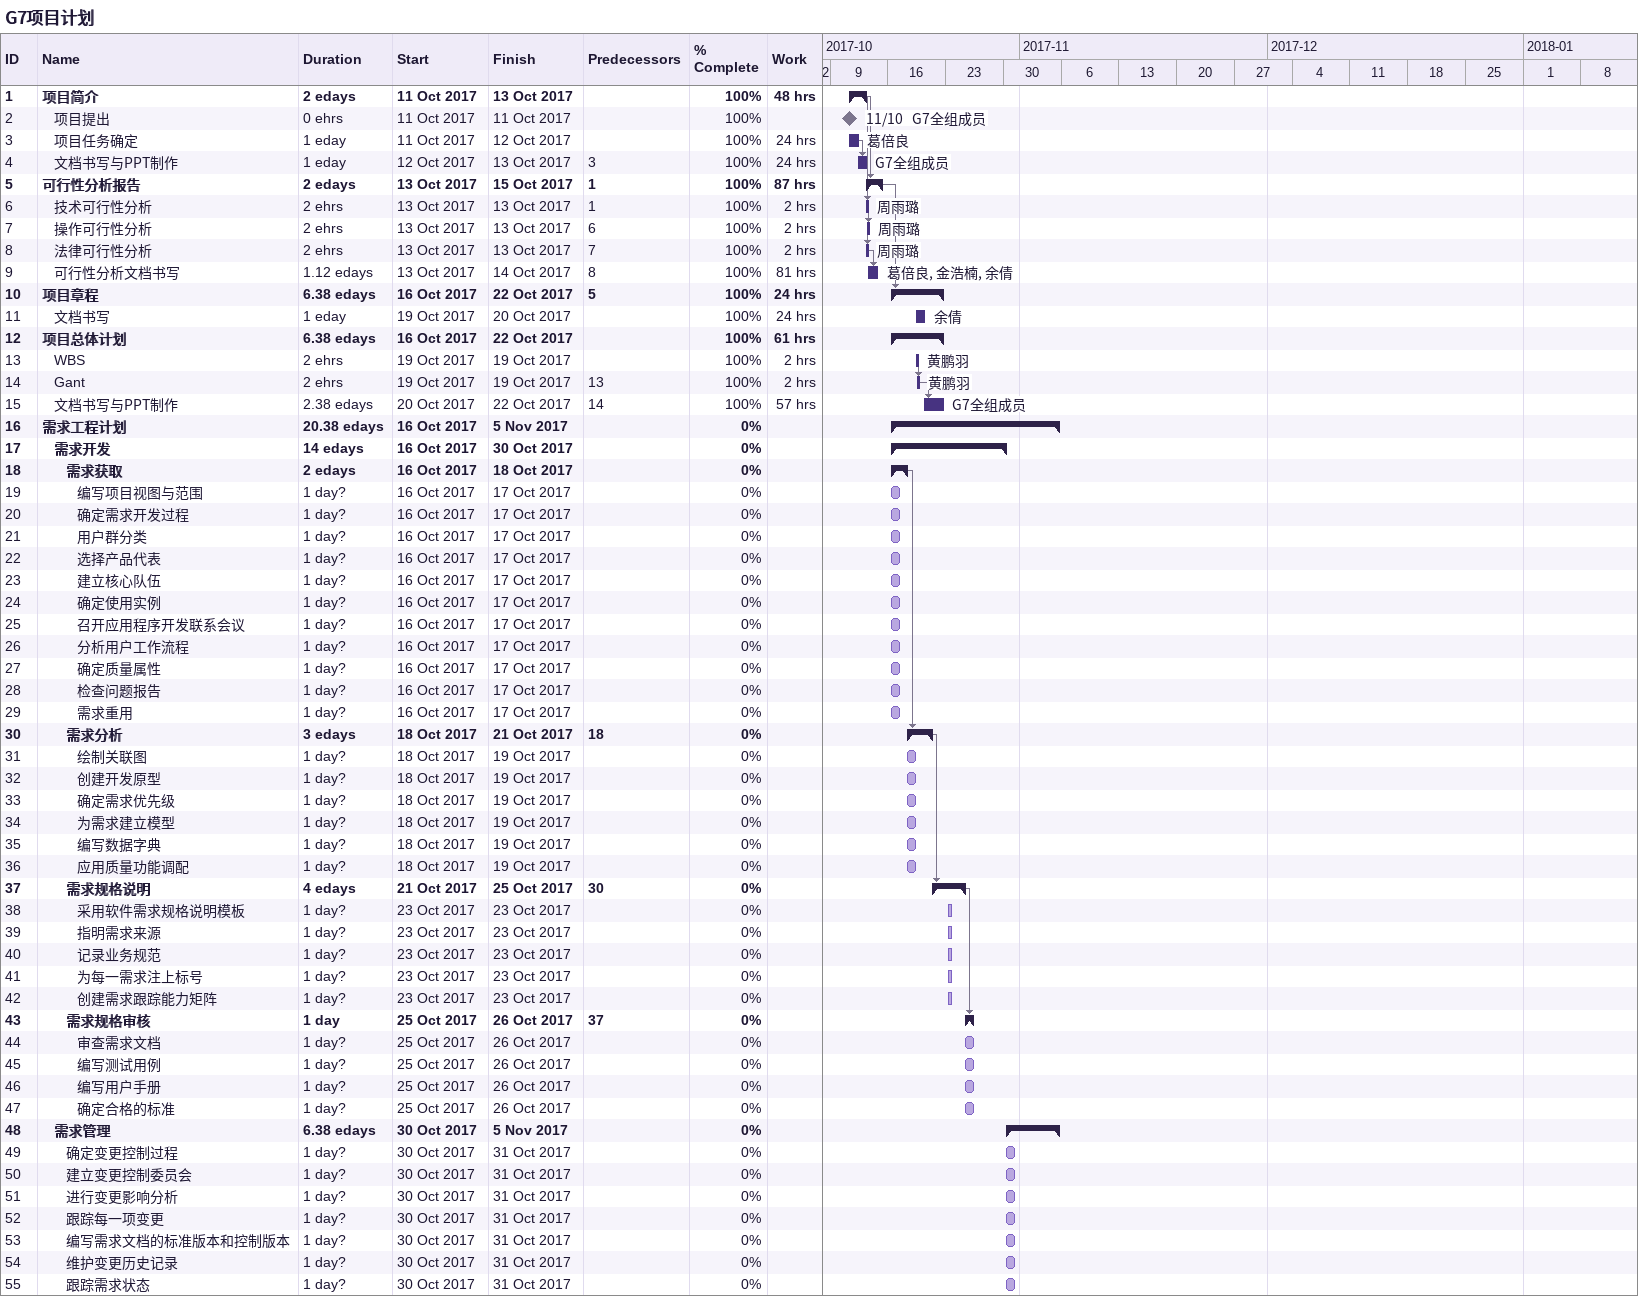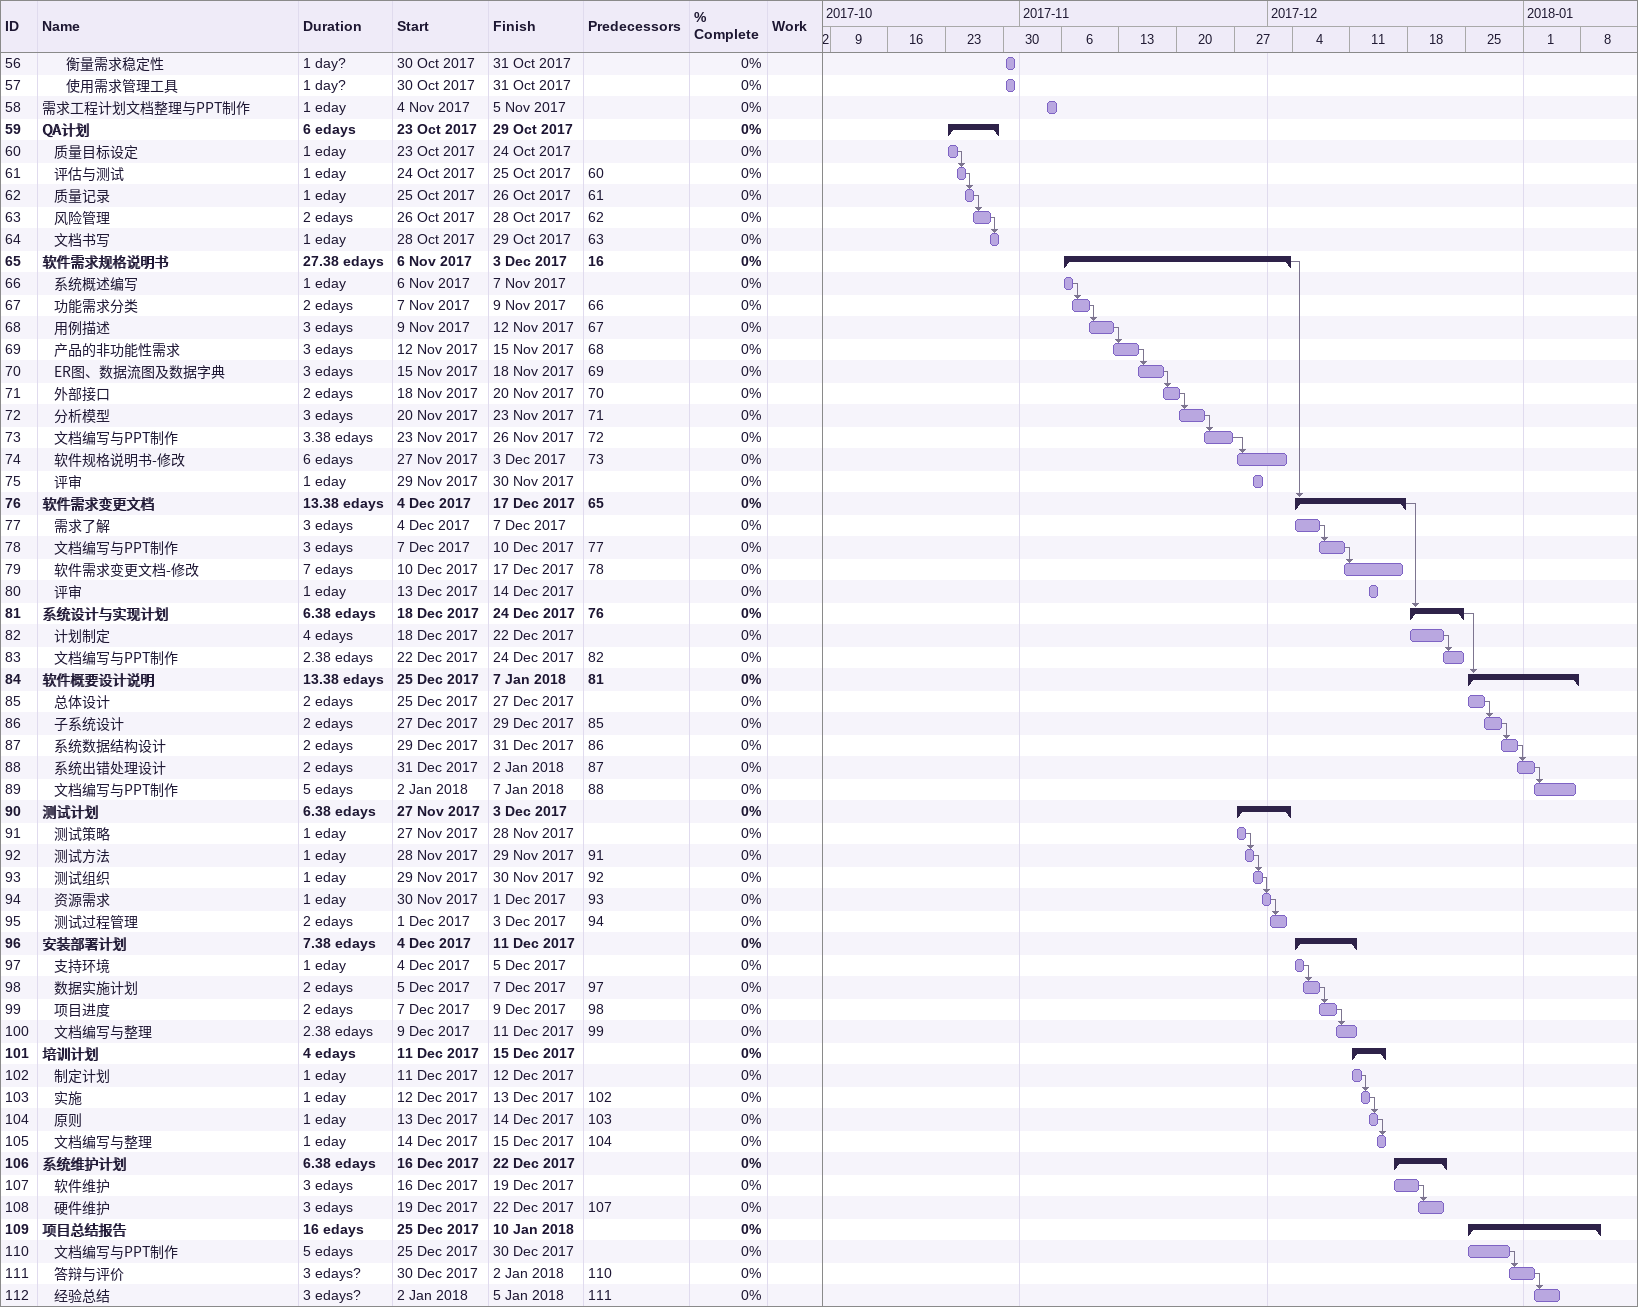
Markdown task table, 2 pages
G7项目计划

| ID | Level | Task | Duration | Start | Finish | Predecessors | Resources | % complete | Work (h) |
|---|---|---|---|---|---|---|---|---|---|
| 1 | 1 | **项目简介** | 2ed | 2017-10-11 | 2017-10-13 |  |  | 100 | 48 |
| 2 | 2 | 项目提出 | 0eh | 2017-10-11 | 2017-10-11 |  | G7全组成员 | 100 |  |
| 3 | 2 | 项目任务确定 | 1ed | 2017-10-11 | 2017-10-12 |  | 葛倍良 | 100 | 24 |
| 4 | 2 | 文档书写与PPT制作 | 1ed | 2017-10-12 | 2017-10-13 | 3 | G7全组成员 | 100 | 24 |
| 5 | 1 | **可行性分析报告** | 2ed | 2017-10-13 | 2017-10-15 | 1 |  | 100 | 87 |
| 6 | 2 | 技术可行性分析 | 2eh | 2017-10-13 | 2017-10-13 | 1 | 周雨璐 | 100 | 2 |
| 7 | 2 | 操作可行性分析 | 2eh | 2017-10-13 | 2017-10-13 | 6 | 周雨璐 | 100 | 2 |
| 8 | 2 | 法律可行性分析 | 2eh | 2017-10-13 | 2017-10-13 | 7 | 周雨璐 | 100 | 2 |
| 9 | 2 | 可行性分析文档书写 | 1.12ed | 2017-10-13 | 2017-10-14 | 8 | 葛倍良, 金浩楠, 余倩 | 100 | 81 |
| 10 | 1 | **项目章程** | 6.38ed | 2017-10-16 | 2017-10-22 | 5 |  | 100 | 24 |
| 11 | 2 | 文档书写 | 1ed | 2017-10-19 | 2017-10-20 |  | 余倩 | 100 | 24 |
| 12 | 1 | **项目总体计划** | 6.38ed | 2017-10-16 | 2017-10-22 |  |  | 100 | 61 |
| 13 | 2 | WBS | 2eh | 2017-10-19 | 2017-10-19 |  | 黄鹏羽 | 100 | 2 |
| 14 | 2 | Gant | 2eh | 2017-10-19 | 2017-10-19 | 13 | 黄鹏羽 | 100 | 2 |
| 15 | 2 | 文档书写与PPT制作 | 2.38ed | 2017-10-20 | 2017-10-22 | 14 | G7全组成员 | 100 | 57 |
| 16 | 1 | **需求工程计划** | 20.38ed | 2017-10-16 | 2017-11-05 |  |  | 0 |  |
| 17 | 2 | **需求开发** | 14ed | 2017-10-16 | 2017-10-30 |  |  | 0 |  |
| 18 | 3 | **需求获取** | 2ed | 2017-10-16 | 2017-10-18 |  |  | 0 |  |
| 19 | 4 | 编写项目视图与范围 | 1d? | 2017-10-16 | 2017-10-17 |  |  | 0 |  |
| 20 | 4 | 确定需求开发过程 | 1d? | 2017-10-16 | 2017-10-17 |  |  | 0 |  |
| 21 | 4 | 用户群分类 | 1d? | 2017-10-16 | 2017-10-17 |  |  | 0 |  |
| 22 | 4 | 选择产品代表 | 1d? | 2017-10-16 | 2017-10-17 |  |  | 0 |  |
| 23 | 4 | 建立核心队伍 | 1d? | 2017-10-16 | 2017-10-17 |  |  | 0 |  |
| 24 | 4 | 确定使用实例 | 1d? | 2017-10-16 | 2017-10-17 |  |  | 0 |  |
| 25 | 4 | 召开应用程序开发联系会议 | 1d? | 2017-10-16 | 2017-10-17 |  |  | 0 |  |
| 26 | 4 | 分析用户工作流程 | 1d? | 2017-10-16 | 2017-10-17 |  |  | 0 |  |
| 27 | 4 | 确定质量属性 | 1d? | 2017-10-16 | 2017-10-17 |  |  | 0 |  |
| 28 | 4 | 检查问题报告 | 1d? | 2017-10-16 | 2017-10-17 |  |  | 0 |  |
| 29 | 4 | 需求重用 | 1d? | 2017-10-16 | 2017-10-17 |  |  | 0 |  |
| 30 | 3 | **需求分析** | 3ed | 2017-10-18 | 2017-10-21 | 18 |  | 0 |  |
| 31 | 4 | 绘制关联图 | 1d? | 2017-10-18 | 2017-10-19 |  |  | 0 |  |
| 32 | 4 | 创建开发原型 | 1d? | 2017-10-18 | 2017-10-19 |  |  | 0 |  |
| 33 | 4 | 确定需求优先级 | 1d? | 2017-10-18 | 2017-10-19 |  |  | 0 |  |
| 34 | 4 | 为需求建立模型 | 1d? | 2017-10-18 | 2017-10-19 |  |  | 0 |  |
| 35 | 4 | 编写数据字典 | 1d? | 2017-10-18 | 2017-10-19 |  |  | 0 |  |
| 36 | 4 | 应用质量功能调配 | 1d? | 2017-10-18 | 2017-10-19 |  |  | 0 |  |
| 37 | 3 | **需求规格说明** | 4ed | 2017-10-21 | 2017-10-25 | 30 |  | 0 |  |
| 38 | 4 | 采用软件需求规格说明模板 | 1d? | 2017-10-23 | 2017-10-23 |  |  | 0 |  |
| 39 | 4 | 指明需求来源 | 1d? | 2017-10-23 | 2017-10-23 |  |  | 0 |  |
| 40 | 4 | 记录业务规范 | 1d? | 2017-10-23 | 2017-10-23 |  |  | 0 |  |
| 41 | 4 | 为每一需求注上标号 | 1d? | 2017-10-23 | 2017-10-23 |  |  | 0 |  |
| 42 | 4 | 创建需求跟踪能力矩阵 | 1d? | 2017-10-23 | 2017-10-23 |  |  | 0 |  |
| 43 | 3 | **需求规格审核** | 1d | 2017-10-25 | 2017-10-26 | 37 |  | 0 |  |
| 44 | 4 | 审查需求文档 | 1d? | 2017-10-25 | 2017-10-26 |  |  | 0 |  |
| 45 | 4 | 编写测试用例 | 1d? | 2017-10-25 | 2017-10-26 |  |  | 0 |  |
| 46 | 4 | 编写用户手册 | 1d? | 2017-10-25 | 2017-10-26 |  |  | 0 |  |
| 47 | 4 | 确定合格的标准 | 1d? | 2017-10-25 | 2017-10-26 |  |  | 0 |  |
| 48 | 2 | **需求管理** | 6.38ed | 2017-10-30 | 2017-11-05 |  |  | 0 |  |
| 49 | 3 | 确定变更控制过程 | 1d? | 2017-10-30 | 2017-10-31 |  |  | 0 |  |
| 50 | 3 | 建立变更控制委员会 | 1d? | 2017-10-30 | 2017-10-31 |  |  | 0 |  |
| 51 | 3 | 进行变更影响分析 | 1d? | 2017-10-30 | 2017-10-31 |  |  | 0 |  |
| 52 | 3 | 跟踪每一项变更 | 1d? | 2017-10-30 | 2017-10-31 |  |  | 0 |  |
| 53 | 3 | 编写需求文档的标准版本和控制版本 | 1d? | 2017-10-30 | 2017-10-31 |  |  | 0 |  |
| 54 | 3 | 维护变更历史记录 | 1d? | 2017-10-30 | 2017-10-31 |  |  | 0 |  |
| 55 | 3 | 跟踪需求状态 | 1d? | 2017-10-30 | 2017-10-31 |  |  | 0 |  |
| 56 | 3 | 衡量需求稳定性 | 1d? | 2017-10-30 | 2017-10-31 |  |  | 0 |  |
| 57 | 3 | 使用需求管理工具 | 1d? | 2017-10-30 | 2017-10-31 |  |  | 0 |  |
| 58 | 1 | 需求工程计划文档整理与PPT制作 | 1ed | 2017-11-04 | 2017-11-05 |  |  | 0 |  |
| 59 | 1 | **QA计划** | 6ed | 2017-10-23 | 2017-10-29 |  |  | 0 |  |
| 60 | 2 | 质量目标设定 | 1ed | 2017-10-23 | 2017-10-24 |  |  | 0 |  |
| 61 | 2 | 评估与测试 | 1ed | 2017-10-24 | 2017-10-25 | 60 |  | 0 |  |
| 62 | 2 | 质量记录 | 1ed | 2017-10-25 | 2017-10-26 | 61 |  | 0 |  |
| 63 | 2 | 风险管理 | 2ed | 2017-10-26 | 2017-10-28 | 62 |  | 0 |  |
| 64 | 2 | 文档书写 | 1ed | 2017-10-28 | 2017-10-29 | 63 |  | 0 |  |
| 65 | 1 | **软件需求规格说明书** | 27.38ed | 2017-11-06 | 2017-12-03 | 16 |  | 0 |  |
| 66 | 2 | 系统概述编写 | 1ed | 2017-11-06 | 2017-11-07 |  |  | 0 |  |
| 67 | 2 | 功能需求分类 | 2ed | 2017-11-07 | 2017-11-09 | 66 |  | 0 |  |
| 68 | 2 | 用例描述 | 3ed | 2017-11-09 | 2017-11-12 | 67 |  | 0 |  |
| 69 | 2 | 产品的非功能性需求 | 3ed | 2017-11-12 | 2017-11-15 | 68 |  | 0 |  |
| 70 | 2 | ER图、数据流图及数据字典 | 3ed | 2017-11-15 | 2017-11-18 | 69 |  | 0 |  |
| 71 | 2 | 外部接口 | 2ed | 2017-11-18 | 2017-11-20 | 70 |  | 0 |  |
| 72 | 2 | 分析模型 | 3ed | 2017-11-20 | 2017-11-23 | 71 |  | 0 |  |
| 73 | 2 | 文档编写与PPT制作 | 3.38ed | 2017-11-23 | 2017-11-26 | 72 |  | 0 |  |
| 74 | 2 | 软件规格说明书-修改 | 6ed | 2017-11-27 | 2017-12-03 | 73 |  | 0 |  |
| 75 | 2 | 评审 | 1ed | 2017-11-29 | 2017-11-30 |  |  | 0 |  |
| 76 | 1 | **软件需求变更文档** | 13.38ed | 2017-12-04 | 2017-12-17 | 65 |  | 0 |  |
| 77 | 2 | 需求了解 | 3ed | 2017-12-04 | 2017-12-07 |  |  | 0 |  |
| 78 | 2 | 文档编写与PPT制作 | 3ed | 2017-12-07 | 2017-12-10 | 77 |  | 0 |  |
| 79 | 2 | 软件需求变更文档-修改 | 7ed | 2017-12-10 | 2017-12-17 | 78 |  | 0 |  |
| 80 | 2 | 评审 | 1ed | 2017-12-13 | 2017-12-14 |  |  | 0 |  |
| 81 | 1 | **系统设计与实现计划** | 6.38ed | 2017-12-18 | 2017-12-24 | 76 |  | 0 |  |
| 82 | 2 | 计划制定 | 4ed | 2017-12-18 | 2017-12-22 |  |  | 0 |  |
| 83 | 2 | 文档编写与PPT制作 | 2.38ed | 2017-12-22 | 2017-12-24 | 82 |  | 0 |  |
| 84 | 1 | **软件概要设计说明** | 13.38ed | 2017-12-25 | 2018-01-07 | 81 |  | 0 |  |
| 85 | 2 | 总体设计 | 2ed | 2017-12-25 | 2017-12-27 |  |  | 0 |  |
| 86 | 2 | 子系统设计 | 2ed | 2017-12-27 | 2017-12-29 | 85 |  | 0 |  |
| 87 | 2 | 系统数据结构设计 | 2ed | 2017-12-29 | 2017-12-31 | 86 |  | 0 |  |
| 88 | 2 | 系统出错处理设计 | 2ed | 2017-12-31 | 2018-01-02 | 87 |  | 0 |  |
| 89 | 2 | 文档编写与PPT制作 | 5ed | 2018-01-02 | 2018-01-07 | 88 |  | 0 |  |
| 90 | 1 | **测试计划** | 6.38ed | 2017-11-27 | 2017-12-03 |  |  | 0 |  |
| 91 | 2 | 测试策略 | 1ed | 2017-11-27 | 2017-11-28 |  |  | 0 |  |
| 92 | 2 | 测试方法 | 1ed | 2017-11-28 | 2017-11-29 | 91 |  | 0 |  |
| 93 | 2 | 测试组织 | 1ed | 2017-11-29 | 2017-11-30 | 92 |  | 0 |  |
| 94 | 2 | 资源需求 | 1ed | 2017-11-30 | 2017-12-01 | 93 |  | 0 |  |
| 95 | 2 | 测试过程管理 | 2ed | 2017-12-01 | 2017-12-03 | 94 |  | 0 |  |
| 96 | 1 | **安装部署计划** | 7.38ed | 2017-12-04 | 2017-12-11 |  |  | 0 |  |
| 97 | 2 | 支持环境 | 1ed | 2017-12-04 | 2017-12-05 |  |  | 0 |  |
| 98 | 2 | 数据实施计划 | 2ed | 2017-12-05 | 2017-12-07 | 97 |  | 0 |  |
| 99 | 2 | 项目进度 | 2ed | 2017-12-07 | 2017-12-09 | 98 |  | 0 |  |
| 100 | 2 | 文档编写与整理 | 2.38ed | 2017-12-09 | 2017-12-11 | 99 |  | 0 |  |
| 101 | 1 | **培训计划** | 4ed | 2017-12-11 | 2017-12-15 |  |  | 0 |  |
| 102 | 2 | 制定计划 | 1ed | 2017-12-11 | 2017-12-12 |  |  | 0 |  |
| 103 | 2 | 实施 | 1ed | 2017-12-12 | 2017-12-13 | 102 |  | 0 |  |
| 104 | 2 | 原则 | 1ed | 2017-12-13 | 2017-12-14 | 103 |  | 0 |  |
| 105 | 2 | 文档编写与整理 | 1ed | 2017-12-14 | 2017-12-15 | 104 |  | 0 |  |
| 106 | 1 | **系统维护计划** | 6.38ed | 2017-12-16 | 2017-12-22 |  |  | 0 |  |
| 107 | 2 | 软件维护 | 3ed | 2017-12-16 | 2017-12-19 |  |  | 0 |  |
| 108 | 2 | 硬件维护 | 3ed | 2017-12-19 | 2017-12-22 | 107 |  | 0 |  |
| 109 | 1 | **项目总结报告** | 16ed | 2017-12-25 | 2018-01-10 |  |  | 0 |  |
| 110 | 2 | 文档编写与PPT制作 | 5ed | 2017-12-25 | 2017-12-30 |  |  | 0 |  |
| 111 | 2 | 答辩与评价 | 3ed? | 2017-12-30 | 2018-01-02 | 110 |  | 0 |  |
| 112 | 2 | 经验总结 | 3ed? | 2018-01-02 | 2018-01-05 | 111 |  | 0 |  |
